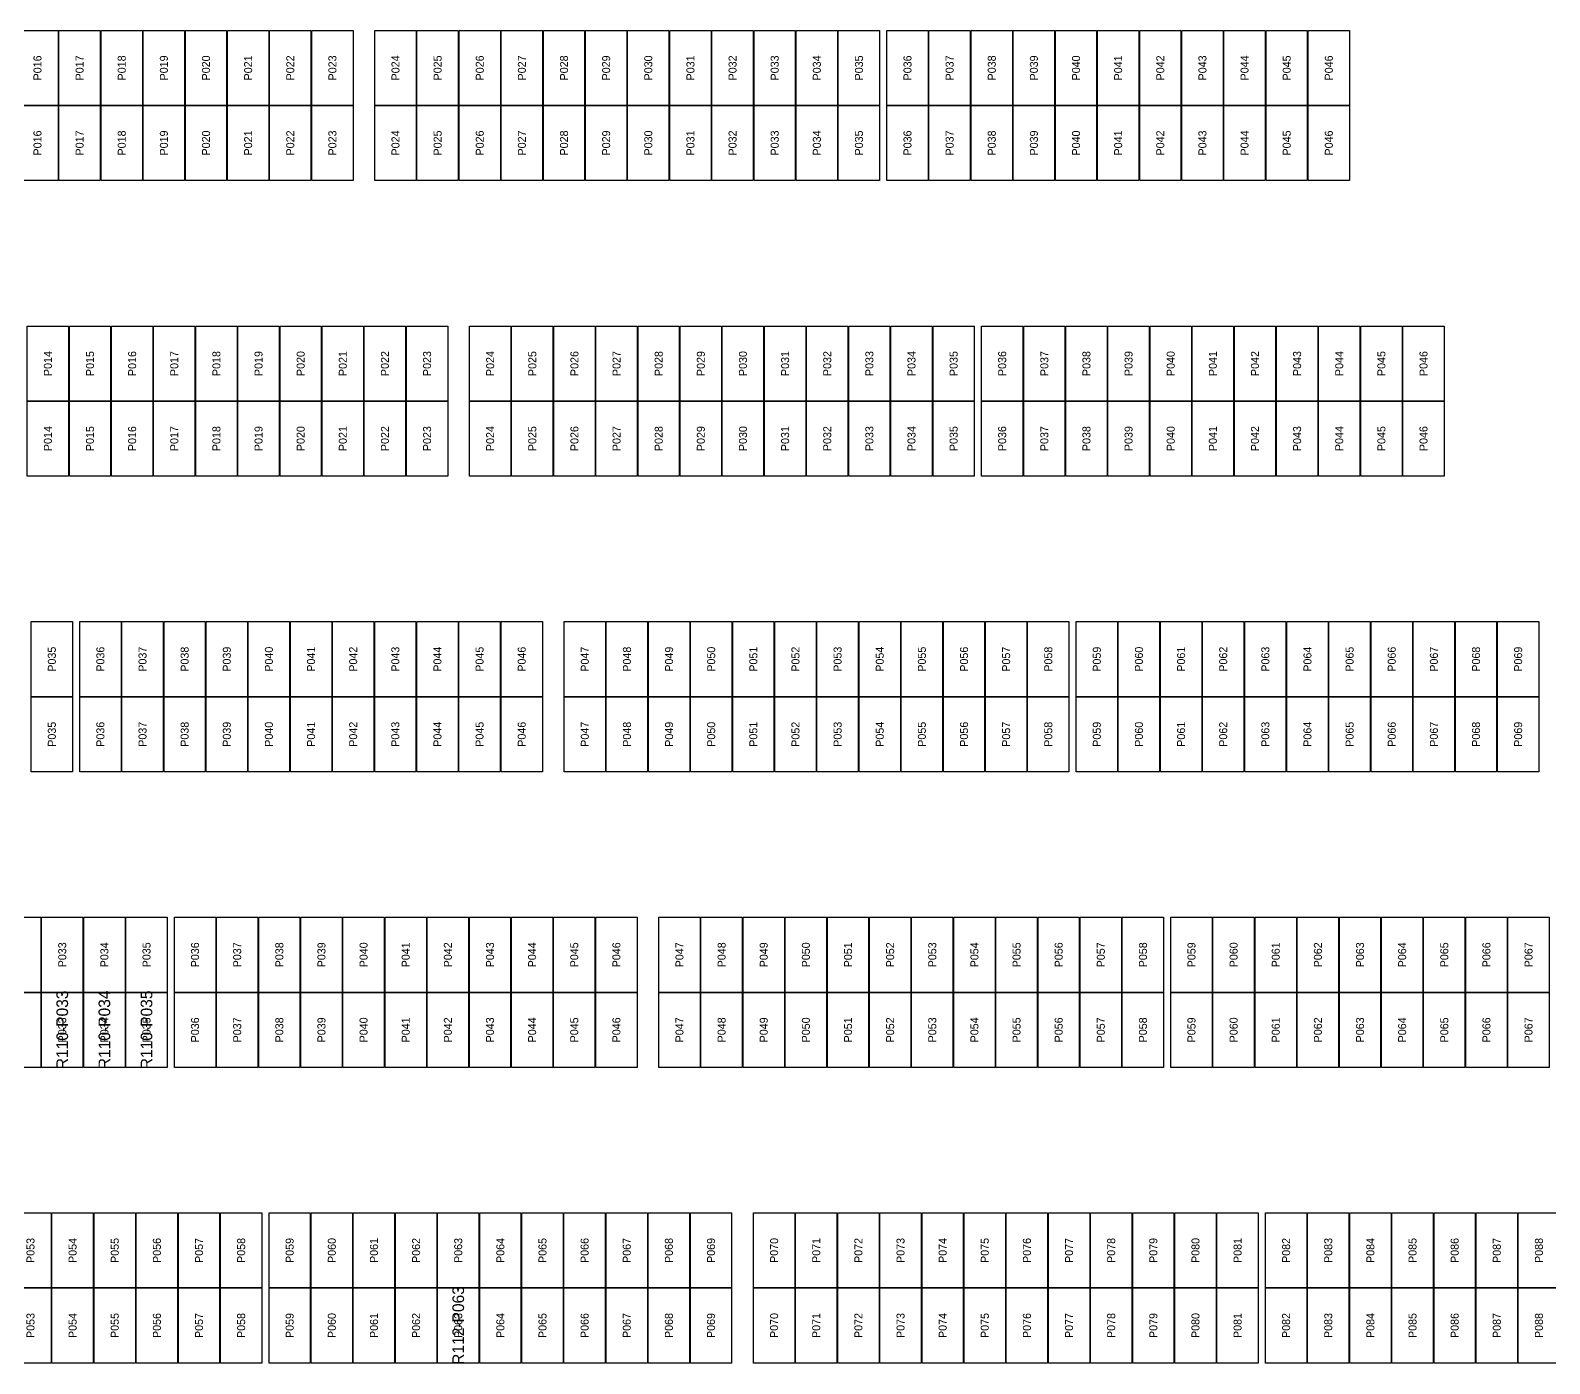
# Model space of a CAD drawing. Extents: x 296295 to 296770, y 651564 to 652121.
# Drawn here: x 296605.34 to 296647.09, y 651669.74 to 651706.39 of the extents above; entities that cross this region are included whole.
import ezdxf
from ezdxf.enums import TextEntityAlignment as Align

# ---------------------------------------------------------------- set-up
doc = ezdxf.new("R2010")
doc.units = 0

msp = doc.modelspace()

# ---------------------------------------------------------------- linework, layer by layer
at = {"layer": 'DEFECTIVE_PANELS'}
for points in [[(296605.648, 651679.944), (296606.782, 651679.944), (296606.782, 651677.881), (296605.648, 651677.881)], [(296606.806, 651679.944), (296607.94, 651679.944), (296607.94, 651677.881), (296606.806, 651677.881)], [(296607.964, 651679.944), (296609.098, 651679.944), (296609.098, 651677.881), (296607.964, 651677.881)], [(296616.531, 651671.818), (296617.665, 651671.818), (296617.665, 651669.755), (296616.531, 651669.755)]]:
    msp.add_lwpolyline(points, close=True, dxfattribs=at)
at = {"layer": 'PANELS_MASTER'}
for points in [[(296604.967, 651706.385), (296606.101, 651706.385), (296606.101, 651704.322), (296604.967, 651704.322)], [(296606.125, 651706.385), (296607.259, 651706.385), (296607.259, 651704.322), (296606.125, 651704.322)], [(296607.283, 651706.385), (296608.417, 651706.385), (296608.417, 651704.322), (296607.283, 651704.322)], [(296608.441, 651706.385), (296609.575, 651706.385), (296609.575, 651704.322), (296608.441, 651704.322)], [(296609.599, 651706.385), (296610.733, 651706.385), (296610.733, 651704.322), (296609.599, 651704.322)], [(296610.757, 651706.385), (296611.891, 651706.385), (296611.891, 651704.322), (296610.757, 651704.322)], [(296611.915, 651706.385), (296613.049, 651706.385), (296613.049, 651704.322), (296611.915, 651704.322)], [(296613.073, 651706.385), (296614.207, 651706.385), (296614.207, 651704.322), (296613.073, 651704.322)], [(296614.807, 651706.385), (296615.941, 651706.385), (296615.941, 651704.322), (296614.807, 651704.322)], [(296615.965, 651706.385), (296617.099, 651706.385), (296617.099, 651704.322), (296615.965, 651704.322)], [(296617.123, 651706.385), (296618.257, 651706.385), (296618.257, 651704.322), (296617.123, 651704.322)], [(296618.281, 651706.385), (296619.415, 651706.385), (296619.415, 651704.322), (296618.281, 651704.322)], [(296619.439, 651706.385), (296620.573, 651706.385), (296620.573, 651704.322), (296619.439, 651704.322)], [(296620.597, 651706.385), (296621.731, 651706.385), (296621.731, 651704.322), (296620.597, 651704.322)], [(296621.755, 651706.385), (296622.889, 651706.385), (296622.889, 651704.322), (296621.755, 651704.322)], [(296622.913, 651706.385), (296624.047, 651706.385), (296624.047, 651704.322), (296622.913, 651704.322)], [(296624.071, 651706.385), (296625.205, 651706.385), (296625.205, 651704.322), (296624.071, 651704.322)], [(296625.229, 651706.385), (296626.363, 651706.385), (296626.363, 651704.322), (296625.229, 651704.322)], [(296626.387, 651706.385), (296627.521, 651706.385), (296627.521, 651704.322), (296626.387, 651704.322)], [(296627.545, 651706.385), (296628.679, 651706.385), (296628.679, 651704.322), (296627.545, 651704.322)], [(296628.879, 651706.385), (296630.013, 651706.385), (296630.013, 651704.322), (296628.879, 651704.322)], [(296630.037, 651706.385), (296631.171, 651706.385), (296631.171, 651704.322), (296630.037, 651704.322)], [(296631.195, 651706.385), (296632.329, 651706.385), (296632.329, 651704.322), (296631.195, 651704.322)], [(296632.353, 651706.385), (296633.487, 651706.385), (296633.487, 651704.322), (296632.353, 651704.322)], [(296633.511, 651706.385), (296634.645, 651706.385), (296634.645, 651704.322), (296633.511, 651704.322)], [(296634.669, 651706.385), (296635.803, 651706.385), (296635.803, 651704.322), (296634.669, 651704.322)], [(296635.827, 651706.385), (296636.961, 651706.385), (296636.961, 651704.322), (296635.827, 651704.322)], [(296636.985, 651706.385), (296638.119, 651706.385), (296638.119, 651704.322), (296636.985, 651704.322)], [(296638.143, 651706.385), (296639.277, 651706.385), (296639.277, 651704.322), (296638.143, 651704.322)], [(296639.301, 651706.385), (296640.435, 651706.385), (296640.435, 651704.322), (296639.301, 651704.322)], [(296640.459, 651706.385), (296641.593, 651706.385), (296641.593, 651704.322), (296640.459, 651704.322)], [(296604.967, 651704.322), (296606.101, 651704.322), (296606.101, 651702.259), (296604.967, 651702.259)], [(296606.125, 651704.322), (296607.259, 651704.322), (296607.259, 651702.259), (296606.125, 651702.259)], [(296607.283, 651704.322), (296608.417, 651704.322), (296608.417, 651702.259), (296607.283, 651702.259)], [(296608.441, 651704.322), (296609.575, 651704.322), (296609.575, 651702.259), (296608.441, 651702.259)], [(296609.599, 651704.322), (296610.733, 651704.322), (296610.733, 651702.259), (296609.599, 651702.259)], [(296610.757, 651704.322), (296611.891, 651704.322), (296611.891, 651702.259), (296610.757, 651702.259)], [(296611.915, 651704.322), (296613.049, 651704.322), (296613.049, 651702.259), (296611.915, 651702.259)], [(296613.073, 651704.322), (296614.207, 651704.322), (296614.207, 651702.259), (296613.073, 651702.259)], [(296614.807, 651704.322), (296615.941, 651704.322), (296615.941, 651702.259), (296614.807, 651702.259)], [(296615.965, 651704.322), (296617.099, 651704.322), (296617.099, 651702.259), (296615.965, 651702.259)], [(296617.123, 651704.322), (296618.257, 651704.322), (296618.257, 651702.259), (296617.123, 651702.259)], [(296618.281, 651704.322), (296619.415, 651704.322), (296619.415, 651702.259), (296618.281, 651702.259)], [(296619.439, 651704.322), (296620.573, 651704.322), (296620.573, 651702.259), (296619.439, 651702.259)], [(296620.597, 651704.322), (296621.731, 651704.322), (296621.731, 651702.259), (296620.597, 651702.259)], [(296621.755, 651704.322), (296622.889, 651704.322), (296622.889, 651702.259), (296621.755, 651702.259)], [(296622.913, 651704.322), (296624.047, 651704.322), (296624.047, 651702.259), (296622.913, 651702.259)], [(296624.071, 651704.322), (296625.205, 651704.322), (296625.205, 651702.259), (296624.071, 651702.259)], [(296625.229, 651704.322), (296626.363, 651704.322), (296626.363, 651702.259), (296625.229, 651702.259)], [(296626.387, 651704.322), (296627.521, 651704.322), (296627.521, 651702.259), (296626.387, 651702.259)], [(296627.545, 651704.322), (296628.679, 651704.322), (296628.679, 651702.259), (296627.545, 651702.259)], [(296628.879, 651704.322), (296630.013, 651704.322), (296630.013, 651702.259), (296628.879, 651702.259)], [(296630.037, 651704.322), (296631.171, 651704.322), (296631.171, 651702.259), (296630.037, 651702.259)], [(296631.195, 651704.322), (296632.329, 651704.322), (296632.329, 651702.259), (296631.195, 651702.259)], [(296632.353, 651704.322), (296633.487, 651704.322), (296633.487, 651702.259), (296632.353, 651702.259)], [(296633.511, 651704.322), (296634.645, 651704.322), (296634.645, 651702.259), (296633.511, 651702.259)], [(296634.669, 651704.322), (296635.803, 651704.322), (296635.803, 651702.259), (296634.669, 651702.259)], [(296635.827, 651704.322), (296636.961, 651704.322), (296636.961, 651702.259), (296635.827, 651702.259)], [(296636.985, 651704.322), (296638.119, 651704.322), (296638.119, 651702.259), (296636.985, 651702.259)], [(296638.143, 651704.322), (296639.277, 651704.322), (296639.277, 651702.259), (296638.143, 651702.259)], [(296639.301, 651704.322), (296640.435, 651704.322), (296640.435, 651702.259), (296639.301, 651702.259)], [(296640.459, 651704.322), (296641.593, 651704.322), (296641.593, 651702.259), (296640.459, 651702.259)], [(296605.253, 651698.259), (296606.387, 651698.259), (296606.387, 651696.196), (296605.253, 651696.196)], [(296606.411, 651698.259), (296607.545, 651698.259), (296607.545, 651696.196), (296606.411, 651696.196)], [(296607.569, 651698.259), (296608.703, 651698.259), (296608.703, 651696.196), (296607.569, 651696.196)], [(296608.727, 651698.259), (296609.861, 651698.259), (296609.861, 651696.196), (296608.727, 651696.196)], [(296609.885, 651698.259), (296611.019, 651698.259), (296611.019, 651696.196), (296609.885, 651696.196)], [(296611.043, 651698.259), (296612.177, 651698.259), (296612.177, 651696.196), (296611.043, 651696.196)], [(296612.201, 651698.259), (296613.335, 651698.259), (296613.335, 651696.196), (296612.201, 651696.196)], [(296613.359, 651698.259), (296614.493, 651698.259), (296614.493, 651696.196), (296613.359, 651696.196)], [(296614.517, 651698.259), (296615.651, 651698.259), (296615.651, 651696.196), (296614.517, 651696.196)], [(296615.675, 651698.259), (296616.809, 651698.259), (296616.809, 651696.196), (296615.675, 651696.196)], [(296617.409, 651698.259), (296618.543, 651698.259), (296618.543, 651696.196), (296617.409, 651696.196)], [(296618.567, 651698.259), (296619.701, 651698.259), (296619.701, 651696.196), (296618.567, 651696.196)], [(296619.725, 651698.259), (296620.859, 651698.259), (296620.859, 651696.196), (296619.725, 651696.196)], [(296620.883, 651698.259), (296622.017, 651698.259), (296622.017, 651696.196), (296620.883, 651696.196)], [(296622.041, 651698.259), (296623.175, 651698.259), (296623.175, 651696.196), (296622.041, 651696.196)], [(296623.199, 651698.259), (296624.333, 651698.259), (296624.333, 651696.196), (296623.199, 651696.196)], [(296624.357, 651698.259), (296625.491, 651698.259), (296625.491, 651696.196), (296624.357, 651696.196)], [(296625.515, 651698.259), (296626.649, 651698.259), (296626.649, 651696.196), (296625.515, 651696.196)], [(296626.673, 651698.259), (296627.807, 651698.259), (296627.807, 651696.196), (296626.673, 651696.196)], [(296627.831, 651698.259), (296628.965, 651698.259), (296628.965, 651696.196), (296627.831, 651696.196)], [(296628.989, 651698.259), (296630.123, 651698.259), (296630.123, 651696.196), (296628.989, 651696.196)], [(296630.147, 651698.259), (296631.281, 651698.259), (296631.281, 651696.196), (296630.147, 651696.196)], [(296631.481, 651698.259), (296632.615, 651698.259), (296632.615, 651696.196), (296631.481, 651696.196)], [(296632.639, 651698.259), (296633.773, 651698.259), (296633.773, 651696.196), (296632.639, 651696.196)], [(296633.797, 651698.259), (296634.931, 651698.259), (296634.931, 651696.196), (296633.797, 651696.196)], [(296634.955, 651698.259), (296636.089, 651698.259), (296636.089, 651696.196), (296634.955, 651696.196)], [(296636.113, 651698.259), (296637.247, 651698.259), (296637.247, 651696.196), (296636.113, 651696.196)], [(296637.271, 651698.259), (296638.405, 651698.259), (296638.405, 651696.196), (296637.271, 651696.196)], [(296638.429, 651698.259), (296639.563, 651698.259), (296639.563, 651696.196), (296638.429, 651696.196)], [(296639.587, 651698.259), (296640.721, 651698.259), (296640.721, 651696.196), (296639.587, 651696.196)], [(296640.745, 651698.259), (296641.879, 651698.259), (296641.879, 651696.196), (296640.745, 651696.196)], [(296641.903, 651698.259), (296643.037, 651698.259), (296643.037, 651696.196), (296641.903, 651696.196)], [(296643.061, 651698.259), (296644.195, 651698.259), (296644.195, 651696.196), (296643.061, 651696.196)], [(296605.253, 651696.196), (296606.387, 651696.196), (296606.387, 651694.133), (296605.253, 651694.133)], [(296606.411, 651696.196), (296607.545, 651696.196), (296607.545, 651694.133), (296606.411, 651694.133)], [(296607.569, 651696.196), (296608.703, 651696.196), (296608.703, 651694.133), (296607.569, 651694.133)], [(296608.727, 651696.196), (296609.861, 651696.196), (296609.861, 651694.133), (296608.727, 651694.133)], [(296609.885, 651696.196), (296611.019, 651696.196), (296611.019, 651694.133), (296609.885, 651694.133)], [(296611.043, 651696.196), (296612.177, 651696.196), (296612.177, 651694.133), (296611.043, 651694.133)], [(296612.201, 651696.196), (296613.335, 651696.196), (296613.335, 651694.133), (296612.201, 651694.133)], [(296613.359, 651696.196), (296614.493, 651696.196), (296614.493, 651694.133), (296613.359, 651694.133)], [(296614.517, 651696.196), (296615.651, 651696.196), (296615.651, 651694.133), (296614.517, 651694.133)], [(296615.675, 651696.196), (296616.809, 651696.196), (296616.809, 651694.133), (296615.675, 651694.133)], [(296617.409, 651696.196), (296618.543, 651696.196), (296618.543, 651694.133), (296617.409, 651694.133)], [(296618.567, 651696.196), (296619.701, 651696.196), (296619.701, 651694.133), (296618.567, 651694.133)], [(296619.725, 651696.196), (296620.859, 651696.196), (296620.859, 651694.133), (296619.725, 651694.133)], [(296620.883, 651696.196), (296622.017, 651696.196), (296622.017, 651694.133), (296620.883, 651694.133)], [(296622.041, 651696.196), (296623.175, 651696.196), (296623.175, 651694.133), (296622.041, 651694.133)], [(296623.199, 651696.196), (296624.333, 651696.196), (296624.333, 651694.133), (296623.199, 651694.133)], [(296624.357, 651696.196), (296625.491, 651696.196), (296625.491, 651694.133), (296624.357, 651694.133)], [(296625.515, 651696.196), (296626.649, 651696.196), (296626.649, 651694.133), (296625.515, 651694.133)], [(296626.673, 651696.196), (296627.807, 651696.196), (296627.807, 651694.133), (296626.673, 651694.133)], [(296627.831, 651696.196), (296628.965, 651696.196), (296628.965, 651694.133), (296627.831, 651694.133)], [(296628.989, 651696.196), (296630.123, 651696.196), (296630.123, 651694.133), (296628.989, 651694.133)], [(296630.147, 651696.196), (296631.281, 651696.196), (296631.281, 651694.133), (296630.147, 651694.133)], [(296631.481, 651696.196), (296632.615, 651696.196), (296632.615, 651694.133), (296631.481, 651694.133)], [(296632.639, 651696.196), (296633.773, 651696.196), (296633.773, 651694.133), (296632.639, 651694.133)], [(296633.797, 651696.196), (296634.931, 651696.196), (296634.931, 651694.133), (296633.797, 651694.133)], [(296634.955, 651696.196), (296636.089, 651696.196), (296636.089, 651694.133), (296634.955, 651694.133)], [(296636.113, 651696.196), (296637.247, 651696.196), (296637.247, 651694.133), (296636.113, 651694.133)], [(296637.271, 651696.196), (296638.405, 651696.196), (296638.405, 651694.133), (296637.271, 651694.133)], [(296638.429, 651696.196), (296639.563, 651696.196), (296639.563, 651694.133), (296638.429, 651694.133)], [(296639.587, 651696.196), (296640.721, 651696.196), (296640.721, 651694.133), (296639.587, 651694.133)], [(296640.745, 651696.196), (296641.879, 651696.196), (296641.879, 651694.133), (296640.745, 651694.133)], [(296641.903, 651696.196), (296643.037, 651696.196), (296643.037, 651694.133), (296641.903, 651694.133)], [(296643.061, 651696.196), (296644.195, 651696.196), (296644.195, 651694.133), (296643.061, 651694.133)], [(296605.362, 651690.133), (296606.496, 651690.133), (296606.496, 651688.07), (296605.362, 651688.07)], [(296606.696, 651690.133), (296607.83, 651690.133), (296607.83, 651688.07), (296606.696, 651688.07)], [(296607.854, 651690.133), (296608.988, 651690.133), (296608.988, 651688.07), (296607.854, 651688.07)], [(296609.012, 651690.133), (296610.146, 651690.133), (296610.146, 651688.07), (296609.012, 651688.07)], [(296610.17, 651690.133), (296611.304, 651690.133), (296611.304, 651688.07), (296610.17, 651688.07)], [(296611.328, 651690.133), (296612.462, 651690.133), (296612.462, 651688.07), (296611.328, 651688.07)], [(296612.486, 651690.133), (296613.62, 651690.133), (296613.62, 651688.07), (296612.486, 651688.07)], [(296613.644, 651690.133), (296614.778, 651690.133), (296614.778, 651688.07), (296613.644, 651688.07)], [(296614.802, 651690.133), (296615.936, 651690.133), (296615.936, 651688.07), (296614.802, 651688.07)], [(296615.96, 651690.133), (296617.094, 651690.133), (296617.094, 651688.07), (296615.96, 651688.07)], [(296617.118, 651690.133), (296618.252, 651690.133), (296618.252, 651688.07), (296617.118, 651688.07)], [(296618.276, 651690.133), (296619.41, 651690.133), (296619.41, 651688.07), (296618.276, 651688.07)], [(296620.01, 651690.133), (296621.144, 651690.133), (296621.144, 651688.07), (296620.01, 651688.07)], [(296621.168, 651690.133), (296622.302, 651690.133), (296622.302, 651688.07), (296621.168, 651688.07)], [(296622.326, 651690.133), (296623.46, 651690.133), (296623.46, 651688.07), (296622.326, 651688.07)], [(296623.484, 651690.133), (296624.618, 651690.133), (296624.618, 651688.07), (296623.484, 651688.07)], [(296624.642, 651690.133), (296625.776, 651690.133), (296625.776, 651688.07), (296624.642, 651688.07)], [(296625.8, 651690.133), (296626.934, 651690.133), (296626.934, 651688.07), (296625.8, 651688.07)], [(296626.958, 651690.133), (296628.092, 651690.133), (296628.092, 651688.07), (296626.958, 651688.07)], [(296628.116, 651690.133), (296629.25, 651690.133), (296629.25, 651688.07), (296628.116, 651688.07)], [(296629.274, 651690.133), (296630.408, 651690.133), (296630.408, 651688.07), (296629.274, 651688.07)], [(296630.432, 651690.133), (296631.566, 651690.133), (296631.566, 651688.07), (296630.432, 651688.07)], [(296631.59, 651690.133), (296632.724, 651690.133), (296632.724, 651688.07), (296631.59, 651688.07)], [(296632.748, 651690.133), (296633.882, 651690.133), (296633.882, 651688.07), (296632.748, 651688.07)], [(296634.082, 651690.133), (296635.216, 651690.133), (296635.216, 651688.07), (296634.082, 651688.07)], [(296635.24, 651690.133), (296636.374, 651690.133), (296636.374, 651688.07), (296635.24, 651688.07)], [(296636.398, 651690.133), (296637.532, 651690.133), (296637.532, 651688.07), (296636.398, 651688.07)], [(296637.556, 651690.133), (296638.69, 651690.133), (296638.69, 651688.07), (296637.556, 651688.07)], [(296638.714, 651690.133), (296639.848, 651690.133), (296639.848, 651688.07), (296638.714, 651688.07)], [(296639.872, 651690.133), (296641.006, 651690.133), (296641.006, 651688.07), (296639.872, 651688.07)], [(296641.03, 651690.133), (296642.164, 651690.133), (296642.164, 651688.07), (296641.03, 651688.07)], [(296642.188, 651690.133), (296643.322, 651690.133), (296643.322, 651688.07), (296642.188, 651688.07)], [(296643.346, 651690.133), (296644.48, 651690.133), (296644.48, 651688.07), (296643.346, 651688.07)], [(296644.504, 651690.133), (296645.638, 651690.133), (296645.638, 651688.07), (296644.504, 651688.07)], [(296645.662, 651690.133), (296646.796, 651690.133), (296646.796, 651688.07), (296645.662, 651688.07)], [(296605.362, 651688.07), (296606.496, 651688.07), (296606.496, 651686.007), (296605.362, 651686.007)], [(296606.696, 651688.07), (296607.83, 651688.07), (296607.83, 651686.007), (296606.696, 651686.007)], [(296607.854, 651688.07), (296608.988, 651688.07), (296608.988, 651686.007), (296607.854, 651686.007)], [(296609.012, 651688.07), (296610.146, 651688.07), (296610.146, 651686.007), (296609.012, 651686.007)], [(296610.17, 651688.07), (296611.304, 651688.07), (296611.304, 651686.007), (296610.17, 651686.007)], [(296611.328, 651688.07), (296612.462, 651688.07), (296612.462, 651686.007), (296611.328, 651686.007)], [(296612.486, 651688.07), (296613.62, 651688.07), (296613.62, 651686.007), (296612.486, 651686.007)], [(296613.644, 651688.07), (296614.778, 651688.07), (296614.778, 651686.007), (296613.644, 651686.007)], [(296614.802, 651688.07), (296615.936, 651688.07), (296615.936, 651686.007), (296614.802, 651686.007)], [(296615.96, 651688.07), (296617.094, 651688.07), (296617.094, 651686.007), (296615.96, 651686.007)], [(296617.118, 651688.07), (296618.252, 651688.07), (296618.252, 651686.007), (296617.118, 651686.007)], [(296618.276, 651688.07), (296619.41, 651688.07), (296619.41, 651686.007), (296618.276, 651686.007)], [(296620.01, 651688.07), (296621.144, 651688.07), (296621.144, 651686.007), (296620.01, 651686.007)], [(296621.168, 651688.07), (296622.302, 651688.07), (296622.302, 651686.007), (296621.168, 651686.007)], [(296622.326, 651688.07), (296623.46, 651688.07), (296623.46, 651686.007), (296622.326, 651686.007)], [(296623.484, 651688.07), (296624.618, 651688.07), (296624.618, 651686.007), (296623.484, 651686.007)], [(296624.642, 651688.07), (296625.776, 651688.07), (296625.776, 651686.007), (296624.642, 651686.007)], [(296625.8, 651688.07), (296626.934, 651688.07), (296626.934, 651686.007), (296625.8, 651686.007)], [(296626.958, 651688.07), (296628.092, 651688.07), (296628.092, 651686.007), (296626.958, 651686.007)], [(296628.116, 651688.07), (296629.25, 651688.07), (296629.25, 651686.007), (296628.116, 651686.007)], [(296629.274, 651688.07), (296630.408, 651688.07), (296630.408, 651686.007), (296629.274, 651686.007)], [(296630.432, 651688.07), (296631.566, 651688.07), (296631.566, 651686.007), (296630.432, 651686.007)], [(296631.59, 651688.07), (296632.724, 651688.07), (296632.724, 651686.007), (296631.59, 651686.007)], [(296632.748, 651688.07), (296633.882, 651688.07), (296633.882, 651686.007), (296632.748, 651686.007)], [(296634.082, 651688.07), (296635.216, 651688.07), (296635.216, 651686.007), (296634.082, 651686.007)], [(296635.24, 651688.07), (296636.374, 651688.07), (296636.374, 651686.007), (296635.24, 651686.007)], [(296636.398, 651688.07), (296637.532, 651688.07), (296637.532, 651686.007), (296636.398, 651686.007)], [(296637.556, 651688.07), (296638.69, 651688.07), (296638.69, 651686.007), (296637.556, 651686.007)], [(296638.714, 651688.07), (296639.848, 651688.07), (296639.848, 651686.007), (296638.714, 651686.007)], [(296639.872, 651688.07), (296641.006, 651688.07), (296641.006, 651686.007), (296639.872, 651686.007)], [(296641.03, 651688.07), (296642.164, 651688.07), (296642.164, 651686.007), (296641.03, 651686.007)], [(296642.188, 651688.07), (296643.322, 651688.07), (296643.322, 651686.007), (296642.188, 651686.007)], [(296643.346, 651688.07), (296644.48, 651688.07), (296644.48, 651686.007), (296643.346, 651686.007)], [(296644.504, 651688.07), (296645.638, 651688.07), (296645.638, 651686.007), (296644.504, 651686.007)], [(296645.662, 651688.07), (296646.796, 651688.07), (296646.796, 651686.007), (296645.662, 651686.007)], [(296604.49, 651682.007), (296605.624, 651682.007), (296605.624, 651679.944), (296604.49, 651679.944)], [(296605.648, 651682.007), (296606.782, 651682.007), (296606.782, 651679.944), (296605.648, 651679.944)], [(296606.806, 651682.007), (296607.94, 651682.007), (296607.94, 651679.944), (296606.806, 651679.944)], [(296607.964, 651682.007), (296609.098, 651682.007), (296609.098, 651679.944), (296607.964, 651679.944)], [(296609.298, 651682.007), (296610.432, 651682.007), (296610.432, 651679.944), (296609.298, 651679.944)], [(296610.456, 651682.007), (296611.59, 651682.007), (296611.59, 651679.944), (296610.456, 651679.944)], [(296611.614, 651682.007), (296612.748, 651682.007), (296612.748, 651679.944), (296611.614, 651679.944)], [(296612.772, 651682.007), (296613.906, 651682.007), (296613.906, 651679.944), (296612.772, 651679.944)], [(296613.93, 651682.007), (296615.064, 651682.007), (296615.064, 651679.944), (296613.93, 651679.944)], [(296615.088, 651682.007), (296616.222, 651682.007), (296616.222, 651679.944), (296615.088, 651679.944)], [(296616.246, 651682.007), (296617.38, 651682.007), (296617.38, 651679.944), (296616.246, 651679.944)], [(296617.404, 651682.007), (296618.538, 651682.007), (296618.538, 651679.944), (296617.404, 651679.944)], [(296618.562, 651682.007), (296619.696, 651682.007), (296619.696, 651679.944), (296618.562, 651679.944)], [(296619.72, 651682.007), (296620.854, 651682.007), (296620.854, 651679.944), (296619.72, 651679.944)], [(296620.878, 651682.007), (296622.012, 651682.007), (296622.012, 651679.944), (296620.878, 651679.944)], [(296622.612, 651682.007), (296623.746, 651682.007), (296623.746, 651679.944), (296622.612, 651679.944)], [(296623.77, 651682.007), (296624.904, 651682.007), (296624.904, 651679.944), (296623.77, 651679.944)], [(296624.928, 651682.007), (296626.062, 651682.007), (296626.062, 651679.944), (296624.928, 651679.944)], [(296626.086, 651682.007), (296627.22, 651682.007), (296627.22, 651679.944), (296626.086, 651679.944)], [(296627.244, 651682.007), (296628.378, 651682.007), (296628.378, 651679.944), (296627.244, 651679.944)], [(296628.402, 651682.007), (296629.536, 651682.007), (296629.536, 651679.944), (296628.402, 651679.944)], [(296629.56, 651682.007), (296630.694, 651682.007), (296630.694, 651679.944), (296629.56, 651679.944)], [(296630.718, 651682.007), (296631.852, 651682.007), (296631.852, 651679.944), (296630.718, 651679.944)], [(296631.876, 651682.007), (296633.01, 651682.007), (296633.01, 651679.944), (296631.876, 651679.944)], [(296633.034, 651682.007), (296634.168, 651682.007), (296634.168, 651679.944), (296633.034, 651679.944)], [(296634.192, 651682.007), (296635.326, 651682.007), (296635.326, 651679.944), (296634.192, 651679.944)], [(296635.35, 651682.007), (296636.484, 651682.007), (296636.484, 651679.944), (296635.35, 651679.944)], [(296636.684, 651682.007), (296637.818, 651682.007), (296637.818, 651679.944), (296636.684, 651679.944)], [(296637.842, 651682.007), (296638.976, 651682.007), (296638.976, 651679.944), (296637.842, 651679.944)], [(296639, 651682.007), (296640.134, 651682.007), (296640.134, 651679.944), (296639, 651679.944)], [(296640.158, 651682.007), (296641.292, 651682.007), (296641.292, 651679.944), (296640.158, 651679.944)], [(296641.316, 651682.007), (296642.45, 651682.007), (296642.45, 651679.944), (296641.316, 651679.944)], [(296642.474, 651682.007), (296643.608, 651682.007), (296643.608, 651679.944), (296642.474, 651679.944)], [(296643.632, 651682.007), (296644.766, 651682.007), (296644.766, 651679.944), (296643.632, 651679.944)], [(296644.79, 651682.007), (296645.924, 651682.007), (296645.924, 651679.944), (296644.79, 651679.944)], [(296645.948, 651682.007), (296647.082, 651682.007), (296647.082, 651679.944), (296645.948, 651679.944)], [(296604.49, 651679.944), (296605.624, 651679.944), (296605.624, 651677.881), (296604.49, 651677.881)], [(296609.298, 651679.944), (296610.432, 651679.944), (296610.432, 651677.881), (296609.298, 651677.881)], [(296610.456, 651679.944), (296611.59, 651679.944), (296611.59, 651677.881), (296610.456, 651677.881)], [(296611.614, 651679.944), (296612.748, 651679.944), (296612.748, 651677.881), (296611.614, 651677.881)], [(296612.772, 651679.944), (296613.906, 651679.944), (296613.906, 651677.881), (296612.772, 651677.881)], [(296613.93, 651679.944), (296615.064, 651679.944), (296615.064, 651677.881), (296613.93, 651677.881)], [(296615.088, 651679.944), (296616.222, 651679.944), (296616.222, 651677.881), (296615.088, 651677.881)], [(296616.246, 651679.944), (296617.38, 651679.944), (296617.38, 651677.881), (296616.246, 651677.881)], [(296617.404, 651679.944), (296618.538, 651679.944), (296618.538, 651677.881), (296617.404, 651677.881)], [(296618.562, 651679.944), (296619.696, 651679.944), (296619.696, 651677.881), (296618.562, 651677.881)], [(296619.72, 651679.944), (296620.854, 651679.944), (296620.854, 651677.881), (296619.72, 651677.881)], [(296620.878, 651679.944), (296622.012, 651679.944), (296622.012, 651677.881), (296620.878, 651677.881)], [(296622.612, 651679.944), (296623.746, 651679.944), (296623.746, 651677.881), (296622.612, 651677.881)], [(296623.77, 651679.944), (296624.904, 651679.944), (296624.904, 651677.881), (296623.77, 651677.881)], [(296624.928, 651679.944), (296626.062, 651679.944), (296626.062, 651677.881), (296624.928, 651677.881)], [(296626.086, 651679.944), (296627.22, 651679.944), (296627.22, 651677.881), (296626.086, 651677.881)], [(296627.244, 651679.944), (296628.378, 651679.944), (296628.378, 651677.881), (296627.244, 651677.881)], [(296628.402, 651679.944), (296629.536, 651679.944), (296629.536, 651677.881), (296628.402, 651677.881)], [(296629.56, 651679.944), (296630.694, 651679.944), (296630.694, 651677.881), (296629.56, 651677.881)], [(296630.718, 651679.944), (296631.852, 651679.944), (296631.852, 651677.881), (296630.718, 651677.881)], [(296631.876, 651679.944), (296633.01, 651679.944), (296633.01, 651677.881), (296631.876, 651677.881)], [(296633.034, 651679.944), (296634.168, 651679.944), (296634.168, 651677.881), (296633.034, 651677.881)], [(296634.192, 651679.944), (296635.326, 651679.944), (296635.326, 651677.881), (296634.192, 651677.881)], [(296635.35, 651679.944), (296636.484, 651679.944), (296636.484, 651677.881), (296635.35, 651677.881)], [(296636.684, 651679.944), (296637.818, 651679.944), (296637.818, 651677.881), (296636.684, 651677.881)], [(296637.842, 651679.944), (296638.976, 651679.944), (296638.976, 651677.881), (296637.842, 651677.881)], [(296639, 651679.944), (296640.134, 651679.944), (296640.134, 651677.881), (296639, 651677.881)], [(296640.158, 651679.944), (296641.292, 651679.944), (296641.292, 651677.881), (296640.158, 651677.881)], [(296641.316, 651679.944), (296642.45, 651679.944), (296642.45, 651677.881), (296641.316, 651677.881)], [(296642.474, 651679.944), (296643.608, 651679.944), (296643.608, 651677.881), (296642.474, 651677.881)], [(296643.632, 651679.944), (296644.766, 651679.944), (296644.766, 651677.881), (296643.632, 651677.881)], [(296644.79, 651679.944), (296645.924, 651679.944), (296645.924, 651677.881), (296644.79, 651677.881)], [(296645.948, 651679.944), (296647.082, 651679.944), (296647.082, 651677.881), (296645.948, 651677.881)], [(296604.775, 651673.881), (296605.909, 651673.881), (296605.909, 651671.818), (296604.775, 651671.818)], [(296605.933, 651673.881), (296607.067, 651673.881), (296607.067, 651671.818), (296605.933, 651671.818)], [(296607.091, 651673.881), (296608.225, 651673.881), (296608.225, 651671.818), (296607.091, 651671.818)], [(296608.249, 651673.881), (296609.383, 651673.881), (296609.383, 651671.818), (296608.249, 651671.818)], [(296609.407, 651673.881), (296610.541, 651673.881), (296610.541, 651671.818), (296609.407, 651671.818)], [(296610.565, 651673.881), (296611.699, 651673.881), (296611.699, 651671.818), (296610.565, 651671.818)], [(296611.899, 651673.881), (296613.033, 651673.881), (296613.033, 651671.818), (296611.899, 651671.818)], [(296613.057, 651673.881), (296614.191, 651673.881), (296614.191, 651671.818), (296613.057, 651671.818)], [(296614.215, 651673.881), (296615.349, 651673.881), (296615.349, 651671.818), (296614.215, 651671.818)], [(296615.373, 651673.881), (296616.507, 651673.881), (296616.507, 651671.818), (296615.373, 651671.818)], [(296616.531, 651673.881), (296617.665, 651673.881), (296617.665, 651671.818), (296616.531, 651671.818)], [(296617.689, 651673.881), (296618.823, 651673.881), (296618.823, 651671.818), (296617.689, 651671.818)], [(296618.847, 651673.881), (296619.981, 651673.881), (296619.981, 651671.818), (296618.847, 651671.818)], [(296620.005, 651673.881), (296621.139, 651673.881), (296621.139, 651671.818), (296620.005, 651671.818)], [(296621.163, 651673.881), (296622.297, 651673.881), (296622.297, 651671.818), (296621.163, 651671.818)], [(296622.321, 651673.881), (296623.455, 651673.881), (296623.455, 651671.818), (296622.321, 651671.818)], [(296623.479, 651673.881), (296624.613, 651673.881), (296624.613, 651671.818), (296623.479, 651671.818)], [(296625.213, 651673.881), (296626.347, 651673.881), (296626.347, 651671.818), (296625.213, 651671.818)], [(296626.371, 651673.881), (296627.505, 651673.881), (296627.505, 651671.818), (296626.371, 651671.818)], [(296627.529, 651673.881), (296628.663, 651673.881), (296628.663, 651671.818), (296627.529, 651671.818)], [(296628.687, 651673.881), (296629.821, 651673.881), (296629.821, 651671.818), (296628.687, 651671.818)], [(296629.845, 651673.881), (296630.979, 651673.881), (296630.979, 651671.818), (296629.845, 651671.818)], [(296631.003, 651673.881), (296632.137, 651673.881), (296632.137, 651671.818), (296631.003, 651671.818)], [(296632.161, 651673.881), (296633.295, 651673.881), (296633.295, 651671.818), (296632.161, 651671.818)], [(296633.319, 651673.881), (296634.453, 651673.881), (296634.453, 651671.818), (296633.319, 651671.818)], [(296634.477, 651673.881), (296635.611, 651673.881), (296635.611, 651671.818), (296634.477, 651671.818)], [(296635.635, 651673.881), (296636.769, 651673.881), (296636.769, 651671.818), (296635.635, 651671.818)], [(296636.793, 651673.881), (296637.927, 651673.881), (296637.927, 651671.818), (296636.793, 651671.818)], [(296637.951, 651673.881), (296639.085, 651673.881), (296639.085, 651671.818), (296637.951, 651671.818)], [(296639.285, 651673.881), (296640.419, 651673.881), (296640.419, 651671.818), (296639.285, 651671.818)], [(296640.443, 651673.881), (296641.577, 651673.881), (296641.577, 651671.818), (296640.443, 651671.818)], [(296641.601, 651673.881), (296642.735, 651673.881), (296642.735, 651671.818), (296641.601, 651671.818)], [(296642.759, 651673.881), (296643.893, 651673.881), (296643.893, 651671.818), (296642.759, 651671.818)], [(296643.917, 651673.881), (296645.051, 651673.881), (296645.051, 651671.818), (296643.917, 651671.818)], [(296645.075, 651673.881), (296646.209, 651673.881), (296646.209, 651671.818), (296645.075, 651671.818)], [(296646.233, 651673.881), (296647.367, 651673.881), (296647.367, 651671.818), (296646.233, 651671.818)], [(296604.775, 651671.818), (296605.909, 651671.818), (296605.909, 651669.755), (296604.775, 651669.755)], [(296605.933, 651671.818), (296607.067, 651671.818), (296607.067, 651669.755), (296605.933, 651669.755)], [(296607.091, 651671.818), (296608.225, 651671.818), (296608.225, 651669.755), (296607.091, 651669.755)], [(296608.249, 651671.818), (296609.383, 651671.818), (296609.383, 651669.755), (296608.249, 651669.755)], [(296609.407, 651671.818), (296610.541, 651671.818), (296610.541, 651669.755), (296609.407, 651669.755)], [(296610.565, 651671.818), (296611.699, 651671.818), (296611.699, 651669.755), (296610.565, 651669.755)], [(296611.899, 651671.818), (296613.033, 651671.818), (296613.033, 651669.755), (296611.899, 651669.755)], [(296613.057, 651671.818), (296614.191, 651671.818), (296614.191, 651669.755), (296613.057, 651669.755)], [(296614.215, 651671.818), (296615.349, 651671.818), (296615.349, 651669.755), (296614.215, 651669.755)], [(296615.373, 651671.818), (296616.507, 651671.818), (296616.507, 651669.755), (296615.373, 651669.755)], [(296617.689, 651671.818), (296618.823, 651671.818), (296618.823, 651669.755), (296617.689, 651669.755)], [(296618.847, 651671.818), (296619.981, 651671.818), (296619.981, 651669.755), (296618.847, 651669.755)], [(296620.005, 651671.818), (296621.139, 651671.818), (296621.139, 651669.755), (296620.005, 651669.755)], [(296621.163, 651671.818), (296622.297, 651671.818), (296622.297, 651669.755), (296621.163, 651669.755)], [(296622.321, 651671.818), (296623.455, 651671.818), (296623.455, 651669.755), (296622.321, 651669.755)], [(296623.479, 651671.818), (296624.613, 651671.818), (296624.613, 651669.755), (296623.479, 651669.755)], [(296625.213, 651671.818), (296626.347, 651671.818), (296626.347, 651669.755), (296625.213, 651669.755)], [(296626.371, 651671.818), (296627.505, 651671.818), (296627.505, 651669.755), (296626.371, 651669.755)], [(296627.529, 651671.818), (296628.663, 651671.818), (296628.663, 651669.755), (296627.529, 651669.755)], [(296628.687, 651671.818), (296629.821, 651671.818), (296629.821, 651669.755), (296628.687, 651669.755)], [(296629.845, 651671.818), (296630.979, 651671.818), (296630.979, 651669.755), (296629.845, 651669.755)], [(296631.003, 651671.818), (296632.137, 651671.818), (296632.137, 651669.755), (296631.003, 651669.755)], [(296632.161, 651671.818), (296633.295, 651671.818), (296633.295, 651669.755), (296632.161, 651669.755)], [(296633.319, 651671.818), (296634.453, 651671.818), (296634.453, 651669.755), (296633.319, 651669.755)], [(296634.477, 651671.818), (296635.611, 651671.818), (296635.611, 651669.755), (296634.477, 651669.755)], [(296635.635, 651671.818), (296636.769, 651671.818), (296636.769, 651669.755), (296635.635, 651669.755)], [(296636.793, 651671.818), (296637.927, 651671.818), (296637.927, 651669.755), (296636.793, 651669.755)], [(296637.951, 651671.818), (296639.085, 651671.818), (296639.085, 651669.755), (296637.951, 651669.755)], [(296639.285, 651671.818), (296640.419, 651671.818), (296640.419, 651669.755), (296639.285, 651669.755)], [(296640.443, 651671.818), (296641.577, 651671.818), (296641.577, 651669.755), (296640.443, 651669.755)], [(296641.601, 651671.818), (296642.735, 651671.818), (296642.735, 651669.755), (296641.601, 651669.755)], [(296642.759, 651671.818), (296643.893, 651671.818), (296643.893, 651669.755), (296642.759, 651669.755)], [(296643.917, 651671.818), (296645.051, 651671.818), (296645.051, 651669.755), (296643.917, 651669.755)], [(296645.075, 651671.818), (296646.209, 651671.818), (296646.209, 651669.755), (296645.075, 651669.755)], [(296646.233, 651671.818), (296647.367, 651671.818), (296647.367, 651669.755), (296646.233, 651669.755)]]:
    msp.add_lwpolyline(points, close=True, dxfattribs=at)

# ---------------------------------------------------------------- texts
at = {"layer": 'DEFECT_LABELS'}
for s, p in [('R110-P033', (296606.215, 651678.912)), ('R110-P034', (296607.373, 651678.912)), ('R110-P035', (296608.531, 651678.912)), ('R112-P063', (296617.098, 651670.786))]:
    msp.add_text(s, height=0.32, rotation=90, dxfattribs=at).set_placement(p, align=Align.MIDDLE_CENTER)
at = {"layer": 'PANEL_POSITION'}
for s, p in [('P016', (296605.534, 651705.353)), ('P017', (296606.692, 651705.353)), ('P018', (296607.85, 651705.353)), ('P019', (296609.008, 651705.353)), ('P020', (296610.166, 651705.353)), ('P021', (296611.324, 651705.353)), ('P022', (296612.482, 651705.353)), ('P023', (296613.64, 651705.353)), ('P024', (296615.374, 651705.353)), ('P025', (296616.532, 651705.353)), ('P026', (296617.69, 651705.353)), ('P027', (296618.848, 651705.353)), ('P028', (296620.006, 651705.353)), ('P029', (296621.164, 651705.353)), ('P030', (296622.322, 651705.353)), ('P031', (296623.48, 651705.353)), ('P032', (296624.638, 651705.353)), ('P033', (296625.796, 651705.353)), ('P034', (296626.954, 651705.353)), ('P035', (296628.112, 651705.353)), ('P036', (296629.446, 651705.353)), ('P037', (296630.604, 651705.353)), ('P038', (296631.762, 651705.353)), ('P039', (296632.92, 651705.353)), ('P040', (296634.078, 651705.353)), ('P041', (296635.236, 651705.353)), ('P042', (296636.394, 651705.353)), ('P043', (296637.552, 651705.353)), ('P044', (296638.71, 651705.353)), ('P045', (296639.868, 651705.353)), ('P046', (296641.026, 651705.353)), ('P016', (296605.534, 651703.29)), ('P017', (296606.692, 651703.29)), ('P018', (296607.85, 651703.29)), ('P019', (296609.008, 651703.29)), ('P020', (296610.166, 651703.29)), ('P021', (296611.324, 651703.29)), ('P022', (296612.482, 651703.29)), ('P023', (296613.64, 651703.29)), ('P024', (296615.374, 651703.29)), ('P025', (296616.532, 651703.29)), ('P026', (296617.69, 651703.29)), ('P027', (296618.848, 651703.29)), ('P028', (296620.006, 651703.29)), ('P029', (296621.164, 651703.29)), ('P030', (296622.322, 651703.29)), ('P031', (296623.48, 651703.29)), ('P032', (296624.638, 651703.29)), ('P033', (296625.796, 651703.29)), ('P034', (296626.954, 651703.29)), ('P035', (296628.112, 651703.29)), ('P036', (296629.446, 651703.29)), ('P037', (296630.604, 651703.29)), ('P038', (296631.762, 651703.29)), ('P039', (296632.92, 651703.29)), ('P040', (296634.078, 651703.29)), ('P041', (296635.236, 651703.29)), ('P042', (296636.394, 651703.29)), ('P043', (296637.552, 651703.29)), ('P044', (296638.71, 651703.29)), ('P045', (296639.868, 651703.29)), ('P046', (296641.026, 651703.29)), ('P014', (296605.82, 651697.227)), ('P015', (296606.978, 651697.227)), ('P016', (296608.136, 651697.227)), ('P017', (296609.294, 651697.227)), ('P018', (296610.452, 651697.227)), ('P019', (296611.61, 651697.227)), ('P020', (296612.768, 651697.227)), ('P021', (296613.926, 651697.227)), ('P022', (296615.084, 651697.227)), ('P023', (296616.242, 651697.227)), ('P024', (296617.976, 651697.227)), ('P025', (296619.134, 651697.227)), ('P026', (296620.292, 651697.227)), ('P027', (296621.45, 651697.227)), ('P028', (296622.608, 651697.227)), ('P029', (296623.766, 651697.227)), ('P030', (296624.924, 651697.227)), ('P031', (296626.082, 651697.227)), ('P032', (296627.24, 651697.227)), ('P033', (296628.398, 651697.227)), ('P034', (296629.556, 651697.227)), ('P035', (296630.714, 651697.227)), ('P036', (296632.048, 651697.227)), ('P037', (296633.206, 651697.227)), ('P038', (296634.364, 651697.227)), ('P039', (296635.522, 651697.227)), ('P040', (296636.68, 651697.227)), ('P041', (296637.838, 651697.227)), ('P042', (296638.996, 651697.227)), ('P043', (296640.154, 651697.227)), ('P044', (296641.312, 651697.227)), ('P045', (296642.47, 651697.227)), ('P046', (296643.628, 651697.227)), ('P014', (296605.82, 651695.164)), ('P015', (296606.978, 651695.164)), ('P016', (296608.136, 651695.164)), ('P017', (296609.294, 651695.164)), ('P018', (296610.452, 651695.164)), ('P019', (296611.61, 651695.164)), ('P020', (296612.768, 651695.164)), ('P021', (296613.926, 651695.164)), ('P022', (296615.084, 651695.164)), ('P023', (296616.242, 651695.164)), ('P024', (296617.976, 651695.164)), ('P025', (296619.134, 651695.164)), ('P026', (296620.292, 651695.164)), ('P027', (296621.45, 651695.164)), ('P028', (296622.608, 651695.164)), ('P029', (296623.766, 651695.164)), ('P030', (296624.924, 651695.164)), ('P031', (296626.082, 651695.164)), ('P032', (296627.24, 651695.164)), ('P033', (296628.398, 651695.164)), ('P034', (296629.556, 651695.164)), ('P035', (296630.714, 651695.164)), ('P036', (296632.048, 651695.164)), ('P037', (296633.206, 651695.164)), ('P038', (296634.364, 651695.164)), ('P039', (296635.522, 651695.164)), ('P040', (296636.68, 651695.164)), ('P041', (296637.838, 651695.164)), ('P042', (296638.996, 651695.164)), ('P043', (296640.154, 651695.164)), ('P044', (296641.312, 651695.164)), ('P045', (296642.47, 651695.164)), ('P046', (296643.628, 651695.164)), ('P035', (296605.929, 651689.101)), ('P036', (296607.263, 651689.101)), ('P037', (296608.421, 651689.101)), ('P038', (296609.579, 651689.101)), ('P039', (296610.737, 651689.101)), ('P040', (296611.895, 651689.101)), ('P041', (296613.053, 651689.101)), ('P042', (296614.211, 651689.101)), ('P043', (296615.369, 651689.101)), ('P044', (296616.527, 651689.101)), ('P045', (296617.685, 651689.101)), ('P046', (296618.843, 651689.101)), ('P047', (296620.577, 651689.101)), ('P048', (296621.735, 651689.101)), ('P049', (296622.893, 651689.101)), ('P050', (296624.051, 651689.101)), ('P051', (296625.209, 651689.101)), ('P052', (296626.367, 651689.101)), ('P053', (296627.525, 651689.101)), ('P054', (296628.683, 651689.101)), ('P055', (296629.841, 651689.101)), ('P056', (296630.999, 651689.101)), ('P057', (296632.157, 651689.101)), ('P058', (296633.315, 651689.101)), ('P059', (296634.649, 651689.101)), ('P060', (296635.807, 651689.101)), ('P061', (296636.965, 651689.101)), ('P062', (296638.123, 651689.101)), ('P063', (296639.281, 651689.101)), ('P064', (296640.439, 651689.101)), ('P065', (296641.597, 651689.101)), ('P066', (296642.755, 651689.101)), ('P067', (296643.913, 651689.101)), ('P068', (296645.071, 651689.101)), ('P069', (296646.229, 651689.101)), ('P035', (296605.929, 651687.038)), ('P036', (296607.263, 651687.038)), ('P037', (296608.421, 651687.038)), ('P038', (296609.579, 651687.038)), ('P039', (296610.737, 651687.038)), ('P040', (296611.895, 651687.038)), ('P041', (296613.053, 651687.038)), ('P042', (296614.211, 651687.038)), ('P043', (296615.369, 651687.038)), ('P044', (296616.527, 651687.038)), ('P045', (296617.685, 651687.038)), ('P046', (296618.843, 651687.038)), ('P047', (296620.577, 651687.038)), ('P048', (296621.735, 651687.038)), ('P049', (296622.893, 651687.038)), ('P050', (296624.051, 651687.038)), ('P051', (296625.209, 651687.038)), ('P052', (296626.367, 651687.038)), ('P053', (296627.525, 651687.038)), ('P054', (296628.683, 651687.038)), ('P055', (296629.841, 651687.038)), ('P056', (296630.999, 651687.038)), ('P057', (296632.157, 651687.038)), ('P058', (296633.315, 651687.038)), ('P059', (296634.649, 651687.038)), ('P060', (296635.807, 651687.038)), ('P061', (296636.965, 651687.038)), ('P062', (296638.123, 651687.038)), ('P063', (296639.281, 651687.038)), ('P064', (296640.439, 651687.038)), ('P065', (296641.597, 651687.038)), ('P066', (296642.755, 651687.038)), ('P067', (296643.913, 651687.038)), ('P068', (296645.071, 651687.038)), ('P069', (296646.229, 651687.038)), ('P033', (296606.215, 651680.975)), ('P034', (296607.373, 651680.975)), ('P035', (296608.531, 651680.975)), ('P036', (296609.865, 651680.975)), ('P037', (296611.023, 651680.975)), ('P038', (296612.181, 651680.975)), ('P039', (296613.339, 651680.975)), ('P040', (296614.497, 651680.975)), ('P041', (296615.655, 651680.975)), ('P042', (296616.813, 651680.975)), ('P043', (296617.971, 651680.975)), ('P044', (296619.129, 651680.975)), ('P045', (296620.287, 651680.975)), ('P046', (296621.445, 651680.975)), ('P047', (296623.179, 651680.975)), ('P048', (296624.337, 651680.975)), ('P049', (296625.495, 651680.975)), ('P050', (296626.653, 651680.975)), ('P051', (296627.811, 651680.975)), ('P052', (296628.969, 651680.975)), ('P053', (296630.127, 651680.975)), ('P054', (296631.285, 651680.975)), ('P055', (296632.443, 651680.975)), ('P056', (296633.601, 651680.975)), ('P057', (296634.759, 651680.975)), ('P058', (296635.917, 651680.975)), ('P059', (296637.251, 651680.975)), ('P060', (296638.409, 651680.975)), ('P061', (296639.567, 651680.975)), ('P062', (296640.725, 651680.975)), ('P063', (296641.883, 651680.975)), ('P064', (296643.041, 651680.975)), ('P065', (296644.199, 651680.975)), ('P066', (296645.357, 651680.975)), ('P067', (296646.515, 651680.975)), ('P033', (296606.215, 651678.912)), ('P034', (296607.373, 651678.912)), ('P035', (296608.531, 651678.912)), ('P036', (296609.865, 651678.912)), ('P037', (296611.023, 651678.912)), ('P038', (296612.181, 651678.912)), ('P039', (296613.339, 651678.912)), ('P040', (296614.497, 651678.912)), ('P041', (296615.655, 651678.912)), ('P042', (296616.813, 651678.912)), ('P043', (296617.971, 651678.912)), ('P044', (296619.129, 651678.912)), ('P045', (296620.287, 651678.912)), ('P046', (296621.445, 651678.912)), ('P047', (296623.179, 651678.912)), ('P048', (296624.337, 651678.912)), ('P049', (296625.495, 651678.912)), ('P050', (296626.653, 651678.912)), ('P051', (296627.811, 651678.912)), ('P052', (296628.969, 651678.912)), ('P053', (296630.127, 651678.912)), ('P054', (296631.285, 651678.912)), ('P055', (296632.443, 651678.912)), ('P056', (296633.601, 651678.912)), ('P057', (296634.759, 651678.912)), ('P058', (296635.917, 651678.912)), ('P059', (296637.251, 651678.912)), ('P060', (296638.409, 651678.912)), ('P061', (296639.567, 651678.912)), ('P062', (296640.725, 651678.912)), ('P063', (296641.883, 651678.912)), ('P064', (296643.041, 651678.912)), ('P065', (296644.199, 651678.912)), ('P066', (296645.357, 651678.912)), ('P067', (296646.515, 651678.912)), ('P053', (296605.342, 651672.849)), ('P054', (296606.5, 651672.849)), ('P055', (296607.658, 651672.849)), ('P056', (296608.816, 651672.849)), ('P057', (296609.974, 651672.849)), ('P058', (296611.132, 651672.849)), ('P059', (296612.466, 651672.849)), ('P060', (296613.624, 651672.849)), ('P061', (296614.782, 651672.849)), ('P062', (296615.94, 651672.849)), ('P063', (296617.098, 651672.849)), ('P064', (296618.256, 651672.849)), ('P065', (296619.414, 651672.849)), ('P066', (296620.572, 651672.849)), ('P067', (296621.73, 651672.849)), ('P068', (296622.888, 651672.849)), ('P069', (296624.046, 651672.849)), ('P070', (296625.78, 651672.849)), ('P071', (296626.938, 651672.849)), ('P072', (296628.096, 651672.849)), ('P073', (296629.254, 651672.849)), ('P074', (296630.412, 651672.849)), ('P075', (296631.57, 651672.849)), ('P076', (296632.728, 651672.849)), ('P077', (296633.886, 651672.849)), ('P078', (296635.044, 651672.849)), ('P079', (296636.202, 651672.849)), ('P080', (296637.36, 651672.849)), ('P081', (296638.518, 651672.849)), ('P082', (296639.852, 651672.849)), ('P083', (296641.01, 651672.849)), ('P084', (296642.168, 651672.849)), ('P085', (296643.326, 651672.849)), ('P086', (296644.484, 651672.849)), ('P087', (296645.642, 651672.849)), ('P088', (296646.8, 651672.849)), ('P053', (296605.342, 651670.786)), ('P054', (296606.5, 651670.786)), ('P055', (296607.658, 651670.786)), ('P056', (296608.816, 651670.786)), ('P057', (296609.974, 651670.786)), ('P058', (296611.132, 651670.786)), ('P059', (296612.466, 651670.786)), ('P060', (296613.624, 651670.786)), ('P061', (296614.782, 651670.786)), ('P062', (296615.94, 651670.786)), ('P063', (296617.098, 651670.786)), ('P064', (296618.256, 651670.786)), ('P065', (296619.414, 651670.786)), ('P066', (296620.572, 651670.786)), ('P067', (296621.73, 651670.786)), ('P068', (296622.888, 651670.786)), ('P069', (296624.046, 651670.786)), ('P070', (296625.78, 651670.786)), ('P071', (296626.938, 651670.786)), ('P072', (296628.096, 651670.786)), ('P073', (296629.254, 651670.786)), ('P074', (296630.412, 651670.786)), ('P075', (296631.57, 651670.786)), ('P076', (296632.728, 651670.786)), ('P077', (296633.886, 651670.786)), ('P078', (296635.044, 651670.786)), ('P079', (296636.202, 651670.786)), ('P080', (296637.36, 651670.786)), ('P081', (296638.518, 651670.786)), ('P082', (296639.852, 651670.786)), ('P083', (296641.01, 651670.786)), ('P084', (296642.168, 651670.786)), ('P085', (296643.326, 651670.786)), ('P086', (296644.484, 651670.786)), ('P087', (296645.642, 651670.786)), ('P088', (296646.8, 651670.786))]:
    msp.add_text(s, height=0.22, rotation=90, dxfattribs=at).set_placement(p, align=Align.MIDDLE_CENTER)

doc.saveas('drawing.dxf')
